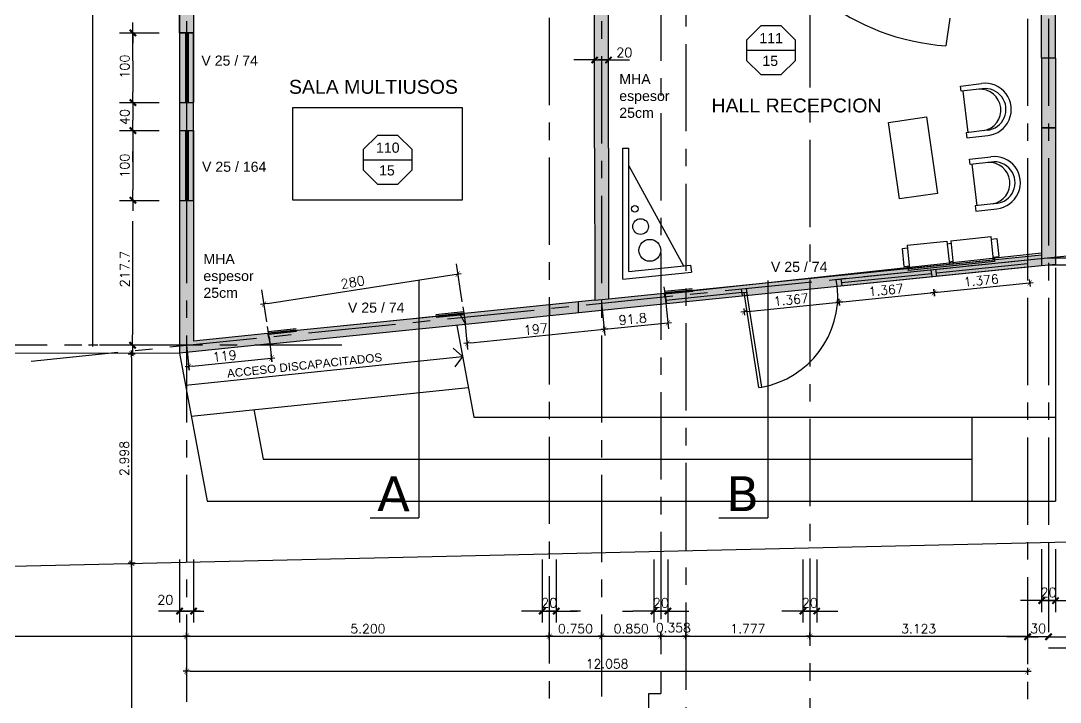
# Model space of a CAD drawing. Header units: millimetres. Extents: x -13 to 194, y -13 to 66.
# Drawn here: x 75.83 to 90.73, y 5.79 to 15.55 of the extents above; entities that cross this region are included whole.
import ezdxf

# ---------------------------------------------------------------- set-up
doc = ezdxf.new("R2010")
doc.units = ezdxf.units.MM
doc.linetypes.add('CENTER', pattern=[2, 1.25, -0.25, 0.25, -0.25])
for name, color, linetype in [('01', 1, 'Continuous'), ('02', 2, 'Continuous'), ('03', 3, 'Continuous'), ('04', 4, 'Continuous'), ('06', 6, 'Continuous'), ('Capa1', 80, 'Continuous'), ('COTAS', 1, 'Continuous'), ('COTAS1', 2, 'Continuous'), ('Cotas2', 1, 'Continuous'), ('EJES', 1, 'CENTER'), ('GRIS', 9, 'Continuous'), ('LOSAS', 7, 'Continuous'), ('Muebles', 2, 'Continuous'), ('MURO', 5, 'Continuous'), ('MUROS_EST', 5, 'Continuous'), ('Textos', 2, 'Continuous'), ('VIGAS', 3, 'Continuous'), ('VIGAS_1', 2, 'Continuous')]:
    doc.layers.add(name, color=color, linetype=linetype)
doc.styles.add('Arial', font='arial.ttf')
doc.styles.add('INTERARQ', font='ROMANS.SHX')
doc.styles.add('ROMANS', font='romans.shx', dxfattribs={"height": 16.875})
doc.styles.get("Standard").update_dxf_attribs({"font": 'arial.ttf'})
doc.dimstyles.new('ESCALA_1-50', dxfattribs={"dimtxt": 0.13, "dimasz": 0.05, "dimexe": 0.18, "dimexo": 0.0625, "dimgap": 0.04, "dimtad": 1, "dimdec": 3, "dimzin": 0, "dimdsep": 46, "dimtxsty": 'INTERARQ', "dimblk": 'DIMTICK', "dimcen": 0.09, "dimse1": 1, "dimse2": 1, "dimclrd": 1, "dimclre": 1, "dimclrt": 2, "dimadec": 0, "dimazin": 0, "dimtfac": 4.5, "dimtdec": 3, "dimtofl": 0, "dimtmove": 2, "dimatfit": 3, "dimldrblk": 'DIMTICK', "dimfxl": 1, "dimtolj": 1, "dimtzin": 0, "dimarcsym": 0})
pattern_1 = [(0, (0, 0), (0, 6.985), [5.08, -1.905]), (90, (0, 0), (-6.985, 4e-16), [5.08, -1.905])]

# ---------------------------------------------------------------- blocks, each defined once
blk = doc.blocks.new('TICK1')
at = {"color": 2}
for points in [[(0, 0), (-1, 0)], [(0, 0), (1, 0)]]:
    blk.add_lwpolyline(points, dxfattribs=at)
at = {"color": 2, "const_width": 0.2}
blk.add_lwpolyline([(-0.3, -0.3), (0.3, 0.3)], dxfattribs=at)
blk = doc.blocks.new('DIMTICK')
at = {"color": 1}
for p, q in [((-1, 0), (1, 0)), ((0, 1), (0, -1))]:
    blk.add_line(p, q, dxfattribs=at)
at = {"color": 3, "const_width": 0.141}
blk.add_lwpolyline([(0.71, 0.71), (-0.71, -0.71)], dxfattribs=at)
blk = doc.blocks.new('*D44')
at = {"layer": '02', "color": 1, "lineweight": -2, "transparency": 16777216}
blk.add_line((78.255, 6.231), (90.213, 6.231), dxfattribs=at)
at = {"layer": 'Defpoints', "color": 0, "transparency": 16777216}
for p in [(78.205, 6.231), (90.263, 6.231), (90.263, 6.231)]:
    blk.add_point(p, dxfattribs=at)
at = {"layer": '02', "color": 1, "lineweight": -2, "transparency": 16777216, "xscale": 0.05, "yscale": 0.05, "zscale": 0.05, "rotation": 180}
blk.add_blockref('DIMTICK', (78.205, 6.231), dxfattribs=at)
at = {"layer": '02', "color": 1, "lineweight": -2, "transparency": 16777216, "xscale": 0.05, "yscale": 0.05, "zscale": 0.05}
blk.add_blockref('DIMTICK', (90.263, 6.231), dxfattribs=at)
at = {"layer": '02', "color": 2, "transparency": 16777216, "insert": (84.234, 6.336), "char_height": 0.13, "attachment_point": 5, "style": 'INTERARQ'}
blk.add_mtext('\\A1;12.058', dxfattribs=at)
blk = doc.blocks.new('*D45')
at = {"layer": '02', "color": 1, "lineweight": -2, "transparency": 16777216}
blk.add_line((78.255, 6.734), (83.355, 6.734), dxfattribs=at)
at = {"layer": 'Defpoints', "color": 0, "transparency": 16777216}
for p in [(78.205, 6.734), (83.405, 6.734), (83.405, 6.734)]:
    blk.add_point(p, dxfattribs=at)
at = {"layer": '02', "color": 1, "lineweight": -2, "transparency": 16777216, "xscale": 0.05, "yscale": 0.05, "zscale": 0.05, "rotation": 180}
blk.add_blockref('DIMTICK', (78.205, 6.734), dxfattribs=at)
at = {"layer": '02', "color": 1, "lineweight": -2, "transparency": 16777216, "xscale": 0.05, "yscale": 0.05, "zscale": 0.05}
blk.add_blockref('DIMTICK', (83.405, 6.734), dxfattribs=at)
at = {"layer": '02', "color": 2, "transparency": 16777216, "insert": (80.805, 6.839), "char_height": 0.13, "attachment_point": 5, "style": 'INTERARQ'}
blk.add_mtext('\\A1;5.200', dxfattribs=at)
blk = doc.blocks.new('*D46')
at = {"layer": '02', "color": 1, "lineweight": -2, "transparency": 16777216}
blk.add_line((83.455, 6.734), (84.105, 6.734), dxfattribs=at)
at = {"layer": 'Defpoints', "color": 0, "transparency": 16777216}
for p in [(83.405, 6.734), (84.155, 6.734), (84.155, 6.734)]:
    blk.add_point(p, dxfattribs=at)
at = {"layer": '02', "color": 1, "lineweight": -2, "transparency": 16777216, "xscale": 0.05, "yscale": 0.05, "zscale": 0.05, "rotation": 180}
blk.add_blockref('DIMTICK', (83.405, 6.734), dxfattribs=at)
at = {"layer": '02', "color": 1, "lineweight": -2, "transparency": 16777216, "xscale": 0.05, "yscale": 0.05, "zscale": 0.05}
blk.add_blockref('DIMTICK', (84.155, 6.734), dxfattribs=at)
at = {"layer": '02', "color": 2, "transparency": 16777216, "insert": (83.78, 6.839), "char_height": 0.13, "attachment_point": 5, "style": 'INTERARQ'}
blk.add_mtext('\\A1;0.750', dxfattribs=at)
blk = doc.blocks.new('*D47')
at = {"layer": '02', "color": 1, "lineweight": -2, "transparency": 16777216}
blk.add_line((84.205, 6.734), (84.955, 6.734), dxfattribs=at)
at = {"layer": 'Defpoints', "color": 0, "transparency": 16777216}
for p in [(84.155, 6.734), (85.005, 6.734), (85.005, 6.734)]:
    blk.add_point(p, dxfattribs=at)
at = {"layer": '02', "color": 1, "lineweight": -2, "transparency": 16777216, "xscale": 0.05, "yscale": 0.05, "zscale": 0.05, "rotation": 180}
blk.add_blockref('DIMTICK', (84.155, 6.734), dxfattribs=at)
at = {"layer": '02', "color": 1, "lineweight": -2, "transparency": 16777216, "xscale": 0.05, "yscale": 0.05, "zscale": 0.05}
blk.add_blockref('DIMTICK', (85.005, 6.734), dxfattribs=at)
at = {"layer": '02', "color": 2, "transparency": 16777216, "insert": (84.58, 6.839), "char_height": 0.13, "attachment_point": 5, "style": 'INTERARQ'}
blk.add_mtext('\\A1;0.850', dxfattribs=at)
blk = doc.blocks.new('*D48')
at = {"layer": '02', "color": 1, "lineweight": -2, "transparency": 16777216}
blk.add_line((85.055, 6.734), (85.313, 6.734), dxfattribs=at)
at = {"layer": 'Defpoints', "color": 0, "transparency": 16777216}
for p in [(85.005, 6.734), (85.363, 6.734), (85.363, 6.734)]:
    blk.add_point(p, dxfattribs=at)
at = {"layer": '02', "color": 1, "lineweight": -2, "transparency": 16777216, "xscale": 0.05, "yscale": 0.05, "zscale": 0.05, "rotation": 180}
blk.add_blockref('DIMTICK', (85.005, 6.734), dxfattribs=at)
at = {"layer": '02', "color": 1, "lineweight": -2, "transparency": 16777216, "xscale": 0.05, "yscale": 0.05, "zscale": 0.05}
blk.add_blockref('DIMTICK', (85.363, 6.734), dxfattribs=at)
at = {"layer": '02', "color": 2, "transparency": 16777216, "insert": (85.184, 6.854), "char_height": 0.13, "attachment_point": 5, "style": 'INTERARQ'}
blk.add_mtext('\\A1;0.358', dxfattribs=at)
blk = doc.blocks.new('*D49')
at = {"layer": '02', "color": 1, "lineweight": -2, "transparency": 16777216}
blk.add_line((85.413, 6.734), (87.09, 6.734), dxfattribs=at)
at = {"layer": 'Defpoints', "color": 0, "transparency": 16777216}
for p in [(85.363, 6.734), (87.14, 6.734), (87.14, 6.734)]:
    blk.add_point(p, dxfattribs=at)
at = {"layer": '02', "color": 1, "lineweight": -2, "transparency": 16777216, "xscale": 0.05, "yscale": 0.05, "zscale": 0.05, "rotation": 180}
blk.add_blockref('DIMTICK', (85.363, 6.734), dxfattribs=at)
at = {"layer": '02', "color": 1, "lineweight": -2, "transparency": 16777216, "xscale": 0.05, "yscale": 0.05, "zscale": 0.05}
blk.add_blockref('DIMTICK', (87.14, 6.734), dxfattribs=at)
at = {"layer": '02', "color": 2, "transparency": 16777216, "insert": (86.251, 6.839), "char_height": 0.13, "attachment_point": 5, "style": 'INTERARQ'}
blk.add_mtext('\\A1;1.777', dxfattribs=at)
blk = doc.blocks.new('*D50')
at = {"layer": '02', "color": 1, "lineweight": -2, "transparency": 16777216}
blk.add_line((87.19, 6.734), (90.213, 6.734), dxfattribs=at)
at = {"layer": 'Defpoints', "color": 0, "transparency": 16777216}
for p in [(87.14, 6.734), (90.263, 6.734), (90.263, 6.734)]:
    blk.add_point(p, dxfattribs=at)
at = {"layer": '02', "color": 1, "lineweight": -2, "transparency": 16777216, "xscale": 0.05, "yscale": 0.05, "zscale": 0.05, "rotation": 180}
blk.add_blockref('DIMTICK', (87.14, 6.734), dxfattribs=at)
at = {"layer": '02', "color": 1, "lineweight": -2, "transparency": 16777216, "xscale": 0.05, "yscale": 0.05, "zscale": 0.05}
blk.add_blockref('DIMTICK', (90.263, 6.734), dxfattribs=at)
at = {"layer": '02', "color": 2, "transparency": 16777216, "insert": (88.701, 6.839), "char_height": 0.13, "attachment_point": 5, "style": 'INTERARQ'}
blk.add_mtext('\\A1;3.123', dxfattribs=at)
blk = doc.blocks.new('*D105')
at = {"layer": 'COTAS', "color": 1, "lineweight": -2, "transparency": 16777216}
blk.add_arc((84.155, 31.001), 1.002, 246.744, 267.1412, dxfattribs=at)
at = {"layer": 'Defpoints', "color": 0, "transparency": 16777216}
for p in [(84.155, 61.043), (84.345, 31.388), (83.855, 30.044), (83.583, 29.835), (84.155, 5.547)]:
    blk.add_point(p, dxfattribs=at)
at = {"layer": 'COTAS', "color": 1, "lineweight": -2, "transparency": 16777216, "xscale": 0.05, "yscale": 0.05, "zscale": 0.05}
for p, rotation in [((83.714, 30.101), 155.3146385307757), ((84.155, 29.998), 358.5705926049848)]:
    blk.add_blockref('DIMTICK', p, dxfattribs=dict(at, rotation=rotation))
at = {"layer": 'COTAS', "color": 2, "transparency": 16777216, "insert": (83.952, 30.127), "char_height": 0.13, "attachment_point": 5, "rotation": 346.9426, "style": 'INTERARQ'}
blk.add_mtext('\\A1;26°', dxfattribs=at)
blk = doc.blocks.new('*D38')
at = {"layer": 'Defpoints', "color": 0, "transparency": 16777216}
for p in [(87.533, 11.804), (86.174, 11.666), (87.562, 11.518)]:
    blk.add_point(p, dxfattribs=at)
at = {"layer": 'GRIS', "color": 1, "lineweight": -2, "transparency": 16777216}
blk.add_line((86.252, 11.385), (87.513, 11.513), dxfattribs=at)
at = {"layer": 'GRIS', "color": 1, "lineweight": -2, "transparency": 16777216, "xscale": 0.05, "yscale": 0.05, "zscale": 0.05}
for p, rotation in [((87.562, 11.518), 5.791781671786152), ((86.203, 11.38), 185.7917816717861)]:
    blk.add_blockref('DIMTICK', p, dxfattribs=dict(at, rotation=rotation))
at = {"layer": 'GRIS', "color": 2, "transparency": 16777216, "insert": (86.872, 11.553), "char_height": 0.13, "attachment_point": 5, "rotation": 5.7918, "style": 'INTERARQ'}
blk.add_mtext('\\A1;1.367', dxfattribs=at)
blk = doc.blocks.new('*D39')
at = {"layer": 'Defpoints', "color": 0, "transparency": 16777216}
for p in [(88.893, 11.942), (87.533, 11.804), (88.922, 11.656)]:
    blk.add_point(p, dxfattribs=at)
at = {"layer": 'GRIS', "color": 1, "lineweight": -2, "transparency": 16777216}
blk.add_line((87.612, 11.523), (88.873, 11.651), dxfattribs=at)
at = {"layer": 'GRIS', "color": 1, "lineweight": -2, "transparency": 16777216, "xscale": 0.05, "yscale": 0.05, "zscale": 0.05}
for p, rotation in [((88.922, 11.656), 5.791781671806215), ((87.562, 11.518), 185.7917816718062)]:
    blk.add_blockref('DIMTICK', p, dxfattribs=dict(at, rotation=rotation))
at = {"layer": 'GRIS', "color": 2, "transparency": 16777216, "insert": (88.232, 11.691), "char_height": 0.13, "attachment_point": 5, "rotation": 5.7918, "style": 'INTERARQ'}
blk.add_mtext('\\A1;1.367', dxfattribs=at)
blk = doc.blocks.new('*D40')
at = {"layer": 'Defpoints', "color": 0, "transparency": 16777216}
for p in [(90.263, 12.081), (88.893, 11.942), (90.292, 11.794)]:
    blk.add_point(p, dxfattribs=at)
at = {"layer": 'GRIS', "color": 1, "lineweight": -2, "transparency": 16777216}
blk.add_line((88.972, 11.661), (90.242, 11.789), dxfattribs=at)
at = {"layer": 'GRIS', "color": 1, "lineweight": -2, "transparency": 16777216, "xscale": 0.05, "yscale": 0.05, "zscale": 0.05}
for p, rotation in [((90.292, 11.794), 5.791781671806215), ((88.922, 11.656), 185.7917816718062)]:
    blk.add_blockref('DIMTICK', p, dxfattribs=dict(at, rotation=rotation))
at = {"layer": 'GRIS', "color": 2, "transparency": 16777216, "insert": (89.597, 11.829), "char_height": 0.13, "attachment_point": 5, "rotation": 5.7918, "style": 'INTERARQ'}
blk.add_mtext('\\A1;1.376', dxfattribs=at)
blk = doc.blocks.new('*D29')
at = {"layer": '02', "color": 1, "lineweight": -2, "transparency": 16777216}
blk.add_line((77.417, 10.727), (77.417, 7.829), dxfattribs=at)
at = {"layer": 'Defpoints', "color": 0, "transparency": 16777216}
for p in [(77.796, 10.777), (77.417, 7.779), (77.899, 7.779)]:
    blk.add_point(p, dxfattribs=at)
at = {"layer": '02', "color": 1, "lineweight": -2, "transparency": 16777216, "xscale": 0.05, "yscale": 0.05, "zscale": 0.05}
for p, rotation in [((77.417, 10.777), 90), ((77.417, 7.779), 270)]:
    blk.add_blockref('DIMTICK', p, dxfattribs=dict(at, rotation=rotation))
at = {"layer": '02', "color": 2, "transparency": 16777216, "insert": (77.312, 9.278), "char_height": 0.13, "attachment_point": 5, "rotation": 90, "style": 'INTERARQ'}
blk.add_mtext('\\A1;2.998', dxfattribs=at)
blk = doc.blocks.new('*D30')
at = {"layer": '02', "color": 1, "lineweight": -2, "transparency": 16777216}
blk.add_line((77.417, 7.723), (77.417, 1.822), dxfattribs=at)
at = {"layer": 'Defpoints', "color": 0, "transparency": 16777216}
for p in [(77.417, 7.773), (77.417, 1.772), (77.417, 1.772)]:
    blk.add_point(p, dxfattribs=at)
at = {"layer": '02', "color": 1, "lineweight": -2, "transparency": 16777216, "xscale": 0.05, "yscale": 0.05, "zscale": 0.05}
for p, rotation in [((77.417, 7.773), 90), ((77.417, 1.772), 270)]:
    blk.add_blockref('DIMTICK', p, dxfattribs=dict(at, rotation=rotation))
at = {"layer": '02', "color": 2, "transparency": 16777216, "insert": (77.312, 4.772), "char_height": 0.13, "attachment_point": 5, "rotation": 90, "style": 'INTERARQ'}
blk.add_mtext('\\A1;6.002', dxfattribs=at)
blk = doc.blocks.new('*D211')
at = {"layer": 'Defpoints', "color": 0, "transparency": 16777216}
for p in [(78.205, 6.735), (72.715, 6.431), (78.205, 6.431)]:
    blk.add_point(p, dxfattribs=at)
at = {"layer": 'Muebles', "color": 1, "lineweight": -2, "transparency": 16777216}
blk.add_line((72.765, 6.735), (78.155, 6.735), dxfattribs=at)
at = {"layer": 'Muebles', "color": 1, "lineweight": -2, "transparency": 16777216, "xscale": 0.05, "yscale": 0.05, "zscale": 0.05, "rotation": 180}
blk.add_blockref('DIMTICK', (72.715, 6.735), dxfattribs=at)
at = {"layer": 'Muebles', "color": 1, "lineweight": -2, "transparency": 16777216, "xscale": 0.05, "yscale": 0.05, "zscale": 0.05}
blk.add_blockref('DIMTICK', (78.205, 6.735), dxfattribs=at)
at = {"layer": 'Muebles', "color": 2, "transparency": 16777216, "insert": (75.46, 6.84), "char_height": 0.13, "attachment_point": 5, "style": 'INTERARQ'}
blk.add_mtext('\\A1;5.490', dxfattribs=at)

msp = doc.modelspace()

# ---------------------------------------------------------------- hatches: boundary and pattern name
at = {"layer": 'MUROS_EST', "transparency": 33554687}
h = msp.add_hatch(color=5, dxfattribs=at)
h.dxf.hatch_style = 1
h.paths.add_polyline_path([(83.5046, 19.7073), (83.3046, 19.7073), (83.3046, 18.2773), (78.1046, 18.2773), (78.1046, 18.0773), (78.4046, 18.0773), (83.3046, 18.0773), (83.3046, 17.5773), (83.5046, 17.5773)])
h.paths.add_polyline_path([(83.5046, 26.0973), (83.3046, 26.0973), (83.3046, 23.4773), (78.1046, 23.4773), (78.1046, 23.2773), (83.3046, 23.2773), (83.3046, 20.6573), (83.5046, 20.6573)])
h.paths.add_polyline_path([(78.3046, 18.0773), (78.1046, 18.0773), (78.1046, 15.3773), (78.3046, 15.3773)])
h.paths.add_polyline_path([(78.3046, 12.9773), (78.1046, 12.9773), (78.1055, 10.7898), (79.4043, 10.9215), (79.3659, 11.0689), (78.3046, 10.9613)])
h.paths.add_polyline_path([(90.6628, 14.0165), (90.4628, 14.0165), (90.4628, 12.1945), (90.4628, 12.0432), (90.6628, 12.0635)])
h.paths.add_polyline_path([(90.3628, 21.5273), (89.9443, 21.5273, -0.0710678), (89.8743, 21.5173), (89.8743, 21.4983), (90.1043, 21.4983), (90.1043, 21.4483), (89.6443, 21.4483), (89.6443, 21.4983), (89.8743, 21.4983), (89.8743, 21.5173, -0.0710678), (89.8043, 21.5273), (87.2396, 21.5273), (87.2396, 25.2273), (84.9046, 25.2273), (84.9046, 25.0273), (87.0396, 25.0273), (87.0396, 21.5273), (84.9046, 21.5273), (84.9046, 21.3273), (90.1628, 21.3273), (90.1628, 21.1419), (90.3628, 21.1419), (90.3628, 21.3273)])
h.paths.add_polyline_path([(90.0064, 21.4246), (90.0064, 21.3996), (89.7421, 21.3996), (89.7421, 21.4246)], flags=16)
h.paths.add_polyline_path([(83.5046, 29.4473), (83.3046, 29.4473), (83.3046, 28.7023), (78.1046, 28.7023), (78.1046, 28.4523), (83.3046, 28.4523), (83.3046, 27.205), (83.3156, 27.2023), (83.3046, 27.1996), (83.3046, 27.0473), (83.5046, 27.0473)])
h.paths.add_polyline_path([(90.7128, 37.6473), (90.4628, 37.6473), (90.4628, 34.4321), (85.4628, 34.4321), (85.4628, 34.1821), (90.4628, 34.1821), (90.4628, 32.7373), (90.7128, 32.7373)])
h = msp.add_hatch(color=5, dxfattribs=at)
h.dxf.hatch_style = 1
h.paths.add_polyline_path([(84.2547, 15.7529), (84.1547, 15.9649), (84.1547, 14.9889), (84.2547, 14.9889)])
h.paths.add_polyline_path([(84.2547, 15.9873), (84.2452, 16.0076), (84.1547, 15.9649), (84.2547, 15.7529)])
h.paths.add_polyline_path([(84.1547, 15.9649), (84.0442, 15.9649), (84.0547, 15.9425), (84.0547, 14.9889), (84.1547, 14.9889)])
h.paths.add_polyline_path([(78.3046, 36.5327), (78.3046, 36.7327), (78.2046, 36.7327), (78.2046, 35.6673), (78.3046, 35.6673), (78.3046, 36.1822)])
h.paths.add_polyline_path([(84.3372, 14.9939), (84.6233, 14.9939), (84.6233, 15.1964), (84.3372, 15.1964)], flags=9)
h = msp.add_hatch(color=5, dxfattribs=at)
h.dxf.hatch_style = 1
h.paths.add_polyline_path([(78.3046, 18.0773), (83.3046, 18.0773), (83.3046, 17.5773), (83.4046, 17.5773), (83.4046, 18.1773), (78.2046, 18.1773), (78.2046, 15.3773), (78.3046, 15.3773)])
h.paths.add_polyline_path([(83.5046, 18.1773), (83.4046, 18.1773), (83.4046, 17.5773), (83.5046, 17.5773)])
h.paths.add_polyline_path([(84.2547, 13.7227), (84.2547, 14.9889), (84.1547, 14.9889), (84.1547, 11.5547), (84.2547, 11.5648)])
h.paths.add_polyline_path([(84.1547, 14.9889), (84.0547, 14.9889), (84.0547, 13.7227), (84.0562, 11.5447), (84.1547, 11.5547)])
h = msp.add_hatch(dxfattribs=at)
h.set_pattern_fill('ANGLE', color=2)
h.set_pattern_definition(pattern_1)
h.paths.add_polyline_path([(90.6628, 15.9865), (90.6628, 17.3865), (90.4628, 17.3865), (90.4628, 15.9865), (90.4628, 15.0165), (90.4628, 14.0165), (90.6628, 14.0165), (90.6628, 15.0165)])
h = msp.add_hatch(color=5, dxfattribs=at)
h.dxf.hatch_style = 1
h.paths.add_polyline_path([(79.1956, 10.9004), (78.2046, 10.9004), (78.2147, 10.8009)])
h.paths.add_polyline_path([(79.3889, 11.0205), (78.2046, 10.9004), (79.1956, 10.9004), (79.399, 10.921)])
h.paths.add_polyline_path([(84.1547, 11.5039), (83.4046, 11.4278), (83.4046, 11.3273), (84.1547, 11.4034)])
h.paths.add_polyline_path([(84.1547, 11.5547), (84.0562, 11.5447), (83.4046, 11.4786), (83.4046, 11.4278), (84.1547, 11.5039)])
h.paths.add_polyline_path([(85.0046, 11.5901), (85.0046, 11.6409), (84.2547, 11.5648), (84.1547, 11.5547), (84.1547, 11.5039)])
h.paths.add_polyline_path([(85.0046, 11.4896), (85.0046, 11.5901), (84.1547, 11.5039), (84.1648, 11.4044)])
h.paths.add_polyline_path([(90.5628, 14.0165), (90.4628, 14.0165), (90.4628, 12.3237), (90.4628, 12.2945), (90.4628, 12.1437), (90.5628, 12.1539)])
h.paths.add_polyline_path([(72.9098, 7.6583), (74.4302, 7.7065), (74.4206, 8.0104), (72.9002, 7.9622)], flags=9)
h.paths.add_polyline_path([(80.8025, 8.2565), (81.5226, 8.2534), (81.5273, 9.3392), (80.8072, 9.3423)], flags=9)
h.paths.add_polyline_path([(78.764, 10.3986), (81.049, 10.6423), (81.0293, 10.8276), (78.7443, 10.5838)], flags=9)
h.paths.add_polyline_path([(72.9098, 10.3849), (75.2899, 10.4603), (75.2803, 10.7642), (72.9002, 10.6888)], flags=9)
h = msp.add_hatch(dxfattribs=at)
h.set_pattern_fill('ANGLE', color=5)
h.set_pattern_definition(pattern_1)
h.paths.add_polyline_path([(90.6628, 14.0165), (90.4628, 14.0165), (90.4628, 12.1945), (90.4628, 12.0432), (90.6628, 12.0635)])
h = msp.add_hatch(dxfattribs=at)
h.set_pattern_fill('ANGLE', color=256)
h.set_pattern_definition(pattern_1)
h.paths.add_polyline_path([(78.3046, 12.9773), (78.1046, 12.9773), (78.1055, 10.7898), (79.4043, 10.9215), (79.3659, 11.0689), (78.3046, 10.9613)])
h = msp.add_hatch(color=2, dxfattribs=at)
h.dxf.hatch_style = 1
h.paths.add_polyline_path([(90.4628, 12.0432), (90.4628, 12.1945), (86.5396, 11.7966), (86.5396, 11.6453)])
h.paths.add_polyline_path([(86.5396, 11.6453), (86.5396, 11.7966), (85.0452, 11.645), (85.0836, 11.4976)])
h = msp.add_hatch(color=2, dxfattribs=at)
h.dxf.hatch_style = 1
h.paths.add_polyline_path([(83.4071, 11.3276), (83.4071, 11.4788), (82.1237, 11.3487), (82.2028, 11.2054)])
at = {"layer": 'VIGAS_1', "transparency": 33554687}
h = msp.add_hatch(dxfattribs=at)
h.set_pattern_fill('ANGLE', color=5)
h.set_pattern_definition(pattern_1)
h.paths.add_polyline_path([(83.5046, 19.7073), (83.3046, 19.7073), (83.3046, 18.2773), (78.1046, 18.2773), (78.1046, 15.3773), (78.3046, 15.3773), (78.3046, 18.0773), (83.3046, 18.0773), (83.3046, 17.5773), (83.5046, 17.5773)])
h = msp.add_hatch(color=5, dxfattribs=at)
h.dxf.hatch_style = 1
h.paths.add_polyline_path([(78.3046, 14.3773), (78.2046, 14.3773), (78.2046, 13.9773), (78.3046, 13.9773)])
h.paths.add_polyline_path([(78.2046, 14.3773), (78.1046, 14.3773), (78.1046, 13.9773), (78.2046, 13.9773)])
h.paths.add_polyline_path([(90.6628, 15.9865), (90.5628, 15.9865), (90.5628, 15.0165), (90.6628, 15.0165)])
h.paths.add_polyline_path([(90.5628, 15.9865), (90.4628, 15.9865), (90.4628, 15.0165), (90.5628, 15.0165)])
h.paths.add_polyline_path([(130.256, 14.3773), (130.056, 14.3773), (130.056, 13.9773), (130.256, 13.9773)])
h.paths.add_polyline_path([(142.6142, 15.9865), (142.4142, 15.9865), (142.4142, 15.0165), (142.6142, 15.0165)])
h = msp.add_hatch(color=256, dxfattribs=at)
h.dxf.hatch_style = 1
h.paths.add_polyline_path([(78.3046, 15.3773), (78.1046, 15.3773), (78.1046, 14.3773), (78.3046, 14.3773)])
h = msp.add_hatch(color=256, dxfattribs=at)
h.dxf.hatch_style = 1
h.paths.add_polyline_path([(90.6628, 15.0165), (90.4628, 15.0165), (90.4628, 14.0165), (90.6628, 14.0165)])
h = msp.add_hatch(color=256, dxfattribs=at)
h.dxf.hatch_style = 1
h.paths.add_polyline_path([(78.3046, 13.9773), (78.1046, 13.9773), (78.1046, 12.9773), (78.3046, 12.9773)])
h = msp.add_hatch(dxfattribs=at)
h.set_pattern_fill('ANGLE', color=256)
h.set_pattern_definition(pattern_1)
h.paths.add_polyline_path([(90.4628, 12.0432), (90.4628, 12.1945), (86.5396, 11.7966), (86.5396, 11.6453)])
h.paths.add_polyline_path([(86.5396, 11.7966), (85.0452, 11.645), (85.0836, 11.4976), (86.5396, 11.6453)])
h = msp.add_hatch(dxfattribs=at)
h.set_pattern_fill('ANGLE', color=5)
h.set_pattern_definition(pattern_1)
h.paths.add_polyline_path([(85.0452, 11.645), (84.2547, 11.5648), (84.0562, 11.5447), (82.1237, 11.3487), (82.2028, 11.2054), (85.0836, 11.4976)])
h = msp.add_hatch(dxfattribs=at)
h.set_pattern_fill('ANGLE', color=5)
h.set_pattern_definition(pattern_1)
h.paths.add_polyline_path([(85.0836, 11.4976), (85.0452, 11.645), (84.2547, 11.5648), (84.0562, 11.5447), (82.1237, 11.3487), (82.2028, 11.2054)])
h = msp.add_hatch(dxfattribs=at)
h.set_pattern_fill('ANGLE', color=5)
h.set_pattern_definition(pattern_1)
h.paths.add_polyline_path([(85.0836, 11.4976), (85.0452, 11.645), (84.2547, 11.5648), (84.0562, 11.5447), (82.1237, 11.3487), (82.2028, 11.2054)])
h = msp.add_hatch(color=5, dxfattribs=at)
h.dxf.hatch_style = 1
h.paths.add_polyline_path([(85.0836, 11.4976), (85.0452, 11.645), (84.2547, 11.5648), (84.0562, 11.5447), (83.4071, 11.4788), (83.4071, 11.3276)])
h = msp.add_hatch(dxfattribs=at)
h.set_pattern_fill('ANGLE', color=256)
h.set_pattern_definition(pattern_1)
h.paths.add_polyline_path([(81.5372, 11.1379), (81.5372, 11.2892), (79.3659, 11.0689), (79.4043, 10.9215)])
h.paths.add_polyline_path([(82.1237, 11.3487), (81.5372, 11.2892), (81.5372, 11.1379), (82.2028, 11.2054)])
h = msp.add_hatch(color=256, dxfattribs=at)
h.dxf.hatch_style = 1
h.paths.add_polyline_path([(82.1237, 11.3487), (81.5372, 11.2892), (81.5372, 11.1379), (82.2028, 11.2054)])
h = msp.add_hatch(color=256, dxfattribs=at)
h.dxf.hatch_style = 1
h.paths.add_polyline_path([(81.5372, 11.1379), (81.5372, 11.2892), (79.3659, 11.0689), (79.4043, 10.9215)])

# ---------------------------------------------------------------- linework, layer by layer
at = {"color": 2}
for p, q in [((89.3007, 14.6154), (89.6034, 14.6513)), ((89.3097, 14.5397), (89.3007, 14.6154)), ((89.6123, 14.5756), (89.3097, 14.5397)), ((89.3349, 14.5427), (89.4053, 13.9493)), ((89.6828, 13.9822), (89.3801, 13.9463)), ((89.3801, 13.9463), (89.3891, 13.8706)), ((89.3891, 13.8706), (89.6918, 13.9065)), ((89.4308, 13.5662), (89.7335, 13.6021)), ((89.4398, 13.4905), (89.4308, 13.5662)), ((89.7425, 13.5264), (89.4398, 13.4905)), ((89.465, 13.4935), (89.5354, 12.9001)), ((89.8129, 12.933), (89.5102, 12.8971)), ((89.5102, 12.8971), (89.5192, 12.8214)), ((89.5192, 12.8214), (89.8219, 12.8573))]:
    msp.add_line(p, q, dxfattribs=at)
for centre, radius, start, end in [((89.6535, 14.2796), 0.375, 275.85885, 97.67772), ((89.5795, 14.2708), 0.2993, 280.1734, 93.36317), ((89.6535, 14.2796), 0.2989, 275.62924, 97.90733), ((89.7836, 13.2304), 0.375, 275.85885, 97.67772), ((89.7096, 13.2216), 0.2993, 280.1734, 93.36317), ((89.7836, 13.2304), 0.2989, 275.62924, 97.90733)]:
    msp.add_arc(centre, radius, start, end, dxfattribs=at)
at = {"layer": '01', "ltscale": 0.25}
for p, q in [((76.8602, 10.8836), (76.8602, 18.1773)), ((78.1883, 15.3773), (78.1883, 14.9773)), ((78.2083, 15.3773), (78.2083, 14.9773)), ((78.2283, 15.3773), (78.2283, 14.9773)), ((78.1883, 14.9773), (78.1883, 14.5773)), ((78.2083, 14.9773), (78.2083, 14.5773)), ((78.2283, 14.9773), (78.2283, 14.5773)), ((78.1883, 14.5773), (78.1883, 14.3773)), ((78.2083, 14.5773), (78.2083, 14.3773)), ((78.2283, 14.5773), (78.2283, 14.3773)), ((78.1883, 13.9773), (78.1883, 13.5773)), ((78.2083, 13.9773), (78.2083, 13.5773)), ((78.2283, 13.9773), (78.2283, 13.5773)), ((78.1883, 13.5773), (78.1883, 13.1773)), ((78.2083, 13.5773), (78.2083, 13.1773)), ((78.2283, 13.5773), (78.2283, 13.1773)), ((78.1883, 13.1773), (78.1883, 12.9773)), ((78.2083, 13.1773), (78.2083, 12.9773)), ((78.2283, 13.1773), (78.2283, 12.9773))]:
    msp.add_line(p, q, dxfattribs=at)
at = {"layer": '01'}
for p, q in [((84.4582, 11.849), (84.4582, 13.7227)), ((84.4582, 13.7227), (84.5434, 13.7227)), ((84.5434, 11.9599), (84.5434, 13.7227)), ((84.5434, 13.4735), (85.3286, 12.0395)), ((87.5196, 11.8452), (90.2628, 12.1234)), ((90.5478, 12.1524), (100.9871, 12.1524)), ((84.4582, 11.849), (85.4436, 11.949)), ((84.5434, 11.9599), (85.4301, 12.0498)), ((85.4301, 12.0498), (85.4436, 11.949)), ((87.5334, 11.7461), (90.2628, 12.0229)), ((87.596, 11.7995), (88.8862, 11.9304)), ((88.8934, 11.884), (88.878, 11.983)), ((88.9631, 11.8911), (88.9478, 11.9897)), ((88.9631, 11.8911), (88.9478, 11.9897)), ((88.9559, 11.9375), (90.2628, 12.07)), ((87.5334, 11.7461), (87.5181, 11.845)), ((87.6032, 11.7532), (87.5879, 11.8517)), ((87.6032, 11.7532), (87.5879, 11.8517)), ((85.056, 11.6757), (85.4545, 11.7161)), ((85.059, 11.6559), (85.4575, 11.6964)), ((85.0621, 11.6361), (85.4606, 11.6766)), ((86.1707, 11.655), (85.0736, 11.5437)), ((86.1762, 11.6085), (86.1609, 11.7074)), ((86.1663, 11.6545), (86.2394, 11.6619)), ((86.1707, 11.655), (86.2394, 11.6619)), ((86.1707, 11.655), (86.2394, 11.6619)), ((86.4111, 10.2938), (86.1995, 11.6579)), ((86.2459, 11.6155), (86.2307, 11.7141)), ((86.4506, 10.3005), (86.2394, 11.6619)), ((81.7766, 11.3431), (82.1751, 11.3835)), ((81.7797, 11.3233), (82.1782, 11.3637)), ((81.7828, 11.3035), (82.1813, 11.3439)), ((79.3782, 11.0998), (79.7751, 11.1401)), ((79.3802, 11.0799), (79.7782, 11.1203)), ((79.3822, 11.06), (79.7813, 11.1005)), ((86.4111, 10.2938), (86.4506, 10.3005))]:
    msp.add_line(p, q, dxfattribs=at)
at = {"layer": '01', "color": 49}
for p, q in [((90.6628, 12.0122), (90.6628, 8.6691)), ((82.0774, 11.1818), (82.3213, 9.8691)), ((78.1046, 10.7897), (72.8346, 10.7765)), ((78.1046, 10.7898), (78.4995, 8.6691)), ((78.1909, 10.3303), (82.1599, 10.7379)), ((82.1599, 10.7379), (82.0251, 10.8605)), ((82.1599, 10.7379), (82.0528, 10.5905)), ((78.2733, 9.8864), (82.2424, 10.294)), ((79.1716, 9.9787), (79.3034, 9.2691)), ((82.3213, 9.8691), (90.6628, 9.8691)), ((89.4628, 9.8691), (89.4628, 8.6691)), ((79.3034, 9.2691), (89.4628, 9.2691)), ((78.4995, 8.6691), (90.6628, 8.6691))]:
    msp.add_line(p, q, dxfattribs=at)
at = {"layer": '01'}
for centre, radius in [((84.6314, 12.8552), 0.0482), ((84.7138, 12.6021), 0.1121), ((84.8468, 12.2604), 0.1568)]:
    msp.add_circle(centre, radius, dxfattribs=at)
msp.add_arc((86.2067, 11.6115), 1.3335, 280.53634, 5.79173, dxfattribs=at)
at = {"layer": '03'}
for p, q in [((78.1046, 15.3773), (78.1046, 14.9773)), ((78.1046, 15.3773), (78.1046, 14.3773)), ((78.3046, 15.3773), (78.3046, 14.3773)), ((90.4628, 15.0165), (90.4628, 14.0165)), ((90.6628, 15.0165), (90.6628, 14.0165)), ((78.1046, 14.5773), (78.1046, 14.1773)), ((78.1046, 13.9773), (78.1046, 12.9773)), ((78.3046, 13.9773), (78.3046, 12.9773)), ((78.1046, 13.7773), (78.1046, 13.3773)), ((78.1046, 12.9773), (78.1046, 12.5773)), ((85.0463, 11.6378), (90.4628, 12.2237)), ((85.0836, 11.4976), (90.4628, 12.0432)), ((82.1644, 11.3528), (79.3659, 11.0689)), ((79.4043, 10.9215), (82.2028, 11.2054))]:
    msp.add_line(p, q, dxfattribs=at)
at = {"layer": '06'}
for p, q in [((78.1046, 15.3773), (78.3046, 15.3773)), ((78.1046, 14.9773), (78.1046, 14.5773)), ((90.6628, 15.0165), (90.4628, 15.0165)), ((78.1046, 14.3773), (78.3046, 14.3773)), ((78.1046, 14.1773), (78.1046, 13.7773)), ((90.6628, 14.0165), (90.4628, 14.0165)), ((78.1046, 13.9773), (78.3046, 13.9773)), ((78.1046, 13.3773), (78.1046, 12.9773)), ((78.1046, 12.9773), (78.3046, 12.9773)), ((90.2628, 13.0635), (90.2628, 12.0229)), ((90.6628, 13.0635), (90.6628, 12.0635)), ((78.1046, 12.5773), (78.1046, 10.7898)), ((85.0463, 11.7378), (85.0836, 11.4976)), ((82.1644, 11.4528), (82.2028, 11.2054)), ((79.4043, 10.9215), (79.3659, 11.1689))]:
    msp.add_line(p, q, dxfattribs=at)
at = {"layer": 'Capa1'}
for p, q in [((70.418, 7.6123), (100.7382, 8.3094)), ((72.6146, 7.6628), (95.6646, 8.1928))]:
    msp.add_line(p, q, dxfattribs=at)
at = {"layer": 'Capa1', "color": 3}
msp.add_lwpolyline([(79.7277, 14.3059), (82.1575, 14.3059), (82.1575, 12.9785), (79.7277, 12.9785)], close=True, dxfattribs=at)
at = {"layer": 'COTAS', "color": 2}
for p, q in [((83.9047, 14.9889), (83.7547, 14.9889)), ((84.0547, 14.9889), (84.2547, 14.9889)), ((84.4047, 14.9889), (84.5547, 14.9889)), ((90.3128, 7.2419), (90.1628, 7.2419)), ((90.4628, 7.2419), (90.6628, 7.2419)), ((77.9546, 7.0923), (77.8046, 7.0923)), ((78.4046, 7.0923), (78.1046, 7.0923)), ((83.1546, 7.0923), (83.0046, 7.0923)), ((83.3046, 7.0923), (83.5046, 7.0923)), ((83.6546, 7.0923), (83.8046, 7.0923)), ((83.8547, 7.0923), (83.7047, 7.0923)), ((84.4547, 7.0923), (84.6047, 7.0923)), ((84.7546, 7.0923), (84.6046, 7.0923)), ((84.9046, 7.0923), (85.1046, 7.0923)), ((85.2546, 7.0923), (85.4046, 7.0923)), ((86.8896, 7.0923), (86.7396, 7.0923)), ((87.0396, 7.0923), (87.2396, 7.0923)), ((87.3896, 7.0923), (87.5396, 7.0923)), ((90.1128, 6.7251), (89.9628, 6.7251)), ((90.5628, 6.7251), (90.2628, 6.7251)), ((90.7128, 6.7251), (90.8628, 6.7251))]:
    msp.add_line(p, q, dxfattribs=at)
at = {"layer": 'COTAS1', "color": 2}
for p, q in [((77.4358, 14.9773), (77.4358, 15.3773)), ((77.4358, 14.9773), (77.4358, 14.5273)), ((77.4358, 14.2273), (77.4358, 14.1273)), ((77.4358, 13.8273), (77.4358, 13.1273)), ((77.4358, 13.5273), (77.4358, 13.6773)), ((77.4358, 12.4273), (77.4358, 12.6773)), ((77.4358, 11.0504), (77.4358, 12.4273))]:
    msp.add_line(p, q, dxfattribs=at)
at = {"layer": 'COTAS1', "color": 1}
msp.add_line((79.3653, 11.4987), (82.0423, 11.9139), dxfattribs=at)
at = {"layer": 'Cotas2'}
for p, q in [((77.2445, 15.3773), (77.8125, 15.3773)), ((77.2445, 14.3773), (77.8125, 14.3773)), ((77.2445, 13.9773), (77.8125, 13.9773)), ((77.2445, 12.9773), (77.8125, 12.9773)), ((82.069, 12.0681), (82.1536, 11.5221)), ((90.5628, 12.0539), (91.7601, 12.0539)), ((79.3551, 11.2383), (79.2846, 11.6929)), ((84.1547, 11.5039), (84.2017, 11.0412)), ((85.0682, 11.5966), (85.115, 11.135)), ((82.1874, 11.3044), (82.2346, 10.8392)), ((78.2046, 10.9004), (78.2407, 10.5448)), ((79.3889, 11.0205), (79.4252, 10.6627)), ((90.4628, 7.98), (90.4628, 7.0784)), ((90.6628, 7.98), (90.6628, 7.0784)), ((78.1046, 7.8305), (78.1046, 6.9289)), ((78.3046, 7.8305), (78.3046, 6.9289)), ((83.3046, 7.8305), (83.3046, 6.9289)), ((83.5046, 7.8305), (83.5046, 6.9289)), ((84.9046, 7.8305), (84.9046, 6.9289)), ((85.1046, 7.8305), (85.1046, 6.9289)), ((87.0396, 7.8305), (87.0396, 6.9289)), ((87.2396, 7.8305), (87.2396, 6.9289))]:
    msp.add_line(p, q, dxfattribs=at)
at = {"layer": 'EJES'}
for p, q in [((78.2046, 61.0427), (78.2046, 5.547)), ((84.1547, 61.0427), (84.1547, 5.8668)), ((85.0046, 30.2268), (85.0046, 5.9093)), ((83.4046, 29.5903), (83.4046, 5.547)), ((85.3628, 29.216), (85.3628, 5.547)), ((87.1396, 25.8446), (87.1396, 5.547)), ((90.2628, 25.5802), (90.2628, 5.547)), ((90.2628, 25.5802), (90.2628, 8.0398)), ((90.2628, 25.5802), (90.2628, 8.0398)), ((90.5628, 25.5802), (90.5628, 8.0398)), ((90.2628, 12.1234), (100.9871, 13.2112)), ((70.006, 10.0688), (90.2628, 12.1234)), ((78.2046, 10.9004), (70.006, 10.9004)), ((80.4319, 10.9004), (76.7988, 10.9004)), ((90.5628, 8.0398), (90.5628, 6.5645)), ((90.5628, 6.5645), (92.1931, 6.5645)), ((84.8337, 5.547), (84.8337, 5.9093)), ((84.8337, 5.9093), (85.0046, 5.9093))]:
    msp.add_line(p, q, dxfattribs=at)
at = {"layer": 'GRIS'}
for p, q in [((89.1471, 15.5886), (89.0879, 15.1916)), ((89.1617, 12.398), (89.1966, 12.0626)), ((89.7381, 12.421), (89.8212, 12.4297)), ((89.8212, 12.4297), (89.848, 12.1724)), ((88.468, 12.2889), (88.5375, 12.2962)), ((88.4948, 12.0316), (88.468, 12.2889)), ((88.5337, 12.3326), (88.5686, 11.9973)), ((89.1101, 12.3557), (89.1655, 12.3615)), ((89.7901, 12.1006), (88.5493, 11.9715)), ((89.1369, 12.0984), (89.1923, 12.1042)), ((89.7649, 12.1637), (89.848, 12.1724)), ((89.7833, 12.1656), (89.7901, 12.1006)), ((88.4948, 12.0316), (88.5643, 12.0388)), ((88.5425, 12.0366), (88.5493, 11.9715))]:
    msp.add_line(p, q, dxfattribs=at)
at = {"layer": 'GRIS', "color": 1}
for p, q in [((84.2425, 11.1346), (85.0565, 11.2171)), ((82.2804, 10.9355), (84.143, 11.1245)), ((78.2853, 10.6011), (79.37, 10.7112))]:
    msp.add_line(p, q, dxfattribs=at)
at = {"layer": 'GRIS'}
msp.add_lwpolyline([(88.2686, 14.0937), (88.8118, 14.1718), (88.9695, 13.0754), (88.4263, 12.9973)], close=True, dxfattribs=at)
for points in [[(88.5337, 12.3326), (89.1063, 12.3922)], [(89.1063, 12.3922), (89.1412, 12.0568), (88.5686, 11.9973)], [(89.1617, 12.398), (89.7343, 12.4575)], [(89.7343, 12.4575), (89.7692, 12.1221), (89.1966, 12.0626)]]:
    msp.add_lwpolyline(points, dxfattribs=at)
msp.add_arc((89.3145, 18.4596), 3.2759, 199.17133, 266.03422, dxfattribs=at)
at = {"layer": 'LOSAS'}
for p, q in [((86.2336, 15.1281), (86.9336, 15.1281)), ((80.7379, 13.5585), (81.4379, 13.5585))]:
    msp.add_line(p, q, dxfattribs=at)
for points in [[(86.2336, 14.9832), (86.4386, 14.7781), (86.7285, 14.7781), (86.9336, 14.9832), (86.9336, 15.2731), (86.7285, 15.4781), (86.4386, 15.4781), (86.2336, 15.2731)], [(80.7379, 13.4135), (80.9429, 13.2085), (81.2328, 13.2085), (81.4379, 13.4135), (81.4379, 13.7034), (81.2328, 13.9085), (80.9429, 13.9085), (80.7379, 13.7034)]]:
    msp.add_lwpolyline(points, close=True, dxfattribs=at)
at = {"layer": 'MURO'}
for p, q in [((81.5372, 11.8311), (81.5372, 8.4305)), ((86.5396, 11.8311), (86.5396, 8.4305)), ((80.835, 8.4305), (81.5372, 8.4305)), ((85.8374, 8.4305), (86.5396, 8.4305))]:
    msp.add_line(p, q, dxfattribs=at)
at = {"layer": 'MUROS_EST'}
for p, q in [((78.1046, 18.2773), (78.1046, 15.3773)), ((78.1046, 18.0773), (78.1046, 15.3773)), ((78.3046, 18.0773), (78.3046, 15.3773)), ((84.2547, 13.7227), (84.2547, 15.9873)), ((84.0547, 13.7227), (84.0547, 15.9425)), ((78.1046, 15.3773), (78.3046, 15.3773)), ((84.0547, 13.7227), (84.0562, 11.5447)), ((84.2547, 13.7227), (84.2547, 11.5648)), ((84.2547, 11.5648), (85.0452, 11.645)), ((82.2028, 11.2054), (85.0836, 11.4976)), ((84.0562, 11.5447), (83.4071, 11.4788)), ((83.4071, 11.4788), (83.4071, 11.3276)), ((84.0562, 11.5447), (84.2547, 11.5648))]:
    msp.add_line(p, q, dxfattribs=at)
for points in [[(83.3046, 19.7073), (83.5046, 19.7073), (83.5046, 17.5773), (83.3046, 17.5773), (83.3046, 18.0773), (78.3046, 18.0773), (78.3046, 15.3773), (78.1046, 15.3773), (78.1046, 18.2773), (83.3046, 18.2773), (83.3046, 19.7073)], [(90.4628, 14.0165), (90.4628, 12.1945)], [(90.4628, 14.0165), (90.6628, 14.0165)], [(90.6628, 14.0165), (90.6628, 12.0635)], [(78.1046, 12.9773), (78.1055, 10.7898)], [(78.3046, 12.9773), (78.3046, 10.9613)], [(90.4628, 12.1945), (90.4628, 12.0432), (90.6628, 12.0635)], [(84.0562, 11.5447), (83.4071, 11.4788), (83.4071, 11.3276)], [(79.3659, 11.0689), (78.3046, 10.9613)], [(79.3659, 11.0689), (79.4043, 10.9215)], [(79.4043, 10.9215), (78.1055, 10.7898)]]:
    msp.add_lwpolyline(points, dxfattribs=at)
at = {"layer": 'VIGAS'}
for p, q in [((90.4628, 15.0165), (90.4628, 14.0165)), ((90.6628, 15.0165), (90.6628, 14.0165))]:
    msp.add_line(p, q, dxfattribs=at)
at = {"layer": 'VIGAS_1'}
for p, q in [((90.4628, 15.0165), (90.4628, 15.9865)), ((90.6628, 15.0165), (90.6628, 15.9865)), ((90.4628, 12.0432), (90.6628, 12.0635)), ((85.0452, 11.645), (85.0836, 11.4976)), ((83.4071, 11.4788), (81.5372, 11.2892)), ((82.1237, 11.3487), (82.2028, 11.2054))]:
    msp.add_line(p, q, dxfattribs=at)
at = {"layer": 'VIGAS_1', "color": 2}
for p, q in [((90.4628, 15.0165), (90.4628, 14.0165)), ((90.6628, 15.0165), (90.4628, 15.0165)), ((90.6628, 15.0165), (90.6628, 14.0165)), ((78.1046, 14.3773), (78.3046, 14.3773)), ((78.1046, 13.9773), (78.3046, 13.9773))]:
    msp.add_line(p, q, dxfattribs=at)
at = {"layer": 'VIGAS_1'}
for points in [[(78.3046, 15.3773), (78.1046, 15.3773), (78.1046, 12.9773), (78.3046, 12.9773), (78.3046, 15.3773)], [(85.0452, 11.645), (90.4628, 12.1945)], [(85.0836, 11.4976), (90.4628, 12.0432)], [(82.1237, 11.3487), (79.3659, 11.0689)], [(79.4043, 10.9215), (82.2028, 11.2054)]]:
    msp.add_lwpolyline(points, dxfattribs=at)

# ---------------------------------------------------------------- block references
at = {"layer": 'COTAS', "color": 2, "xscale": 0.1500000000000909, "yscale": 0.1500000000000909, "zscale": 0.1500000000000909}
for p in [(84.0547, 14.9889), (90.4628, 7.2419), (78.1046, 7.0923), (83.3046, 7.0923), (84.9046, 7.0923), (87.0396, 7.0923), (90.2628, 6.7251), (90.2628, 6.7251)]:
    msp.add_blockref('TICK1', p, dxfattribs=at)
at = {"layer": 'COTAS', "color": 2, "xscale": 0.1500000000000909, "yscale": 0.1500000000000909, "zscale": 0.1500000000000909, "rotation": 180}
for p in [(84.2547, 14.9889), (90.6628, 7.2419), (78.3046, 7.0923), (83.5046, 7.0923), (85.1046, 7.0923), (87.2396, 7.0923), (90.5628, 6.7251)]:
    msp.add_blockref('TICK1', p, dxfattribs=at)
at = {"layer": 'COTAS1', "color": 2, "xscale": 0.1500000000000909, "yscale": 0.1500000000000909, "zscale": 0.1500000000000909}
for p, rotation in [((77.4358, 15.3773), 270), ((77.4358, 14.3773), 90), ((77.4358, 13.9773), 90), ((77.4358, 12.9773), 90), ((77.4319, 10.9004), 270)]:
    msp.add_blockref('TICK1', p, dxfattribs=dict(at, rotation=rotation))
at = {"layer": 'COTAS1', "color": 1, "xscale": 0.05, "yscale": 0.05, "zscale": 0.05}
for p, rotation in [((82.0917, 11.9216), 8.81746381980842), ((79.3159, 11.491), 188.8174638198084)]:
    msp.add_blockref('DIMTICK', p, dxfattribs=dict(at, rotation=rotation))
at = {"layer": 'GRIS', "color": 1}
for p, xscale, yscale, zscale, rotation in [((84.1927, 11.1295), 0.05, 0.05, 0.05, 5.791747189695707), ((84.1927, 11.1295), 0.05000000000000001, 0.05000000000000001, 0.05000000000000001, 185.7917473393154), ((85.1062, 11.2222), 0.05000000000000002, 0.05000000000000002, 0.05000000000000002, 5.791747339315371), ((82.2307, 10.9305), 0.05000000000000001, 0.05000000000000001, 0.05000000000000001, 185.7917471896957), ((79.4198, 10.7162), 0.05, 0.05, 0.05, 5.791747189698324), ((78.2355, 10.5961), 0.05, 0.05, 0.05, 185.7917471896983)]:
    msp.add_blockref('DIMTICK', p, dxfattribs=dict(at, xscale=xscale, yscale=yscale, zscale=zscale, rotation=rotation))

# ---------------------------------------------------------------- texts
at = {"layer": '04', "style": 'Arial'}
for s, p in [('SALA MULTIUSOS', (79.6728, 14.5038)), ('HALL RECEPCION', (85.7303, 14.2362))]:
    msp.add_text(s, height=0.2, dxfattribs=at).set_placement(p)
msp.add_text('ACCESO DISCAPACITADOS', height=0.12, rotation=6.08925, dxfattribs=at).set_placement((78.7916, 10.4348))
at = {"layer": 'Capa1', "attachment_point": 1}
for s, width, heights, insert, char_height in [('V 25 / 74', 2.767896, [0.2432], (78.4173, 15.0521), 0.14497), ('MHA espesor 25cm', 1.208581, [0], (84.4084, 14.7871), 0.144975), ('V 25 / 164', 2.767896, [0.2432], (78.4263, 13.531), 0.14497), ('MHA espesor 25cm', 1.208581, [0], (78.4465, 12.2084), 0.144975), ('V 25 / 74', 2.767896, [0.2432], (86.5827, 12.0971), 0.14497), ('V 25 / 74', 2.767896, [0.2432], (80.5186, 11.5128), 0.14497)]:
    msp.add_mtext_dynamic_manual_height_columns(s, width=width, gutter_width=0.7249, heights=heights, dxfattribs=dict(at, insert=insert, char_height=char_height))
at = {"layer": 'COTAS', "color": 3, "char_height": 0.135, "attachment_point": 5, "style": 'ROMANS'}
for s, insert in [('\\A1;20', (84.4803, 15.0952)), ('\\A1;20', (77.9001, 7.2536)), ('\\A1;20', (90.5628, 7.3594)), ('\\A1;20', (83.4046, 7.2098)), ('\\A1;20', (85.0046, 7.2098)), ('\\A1;20', (87.1396, 7.2098)), ('\\A1;30', (90.4128, 6.8426))]:
    msp.add_mtext(s, dxfattribs=dict(at, insert=insert))
at = {"layer": 'COTAS1', "color": 3, "char_height": 0.135, "attachment_point": 5, "style": 'ROMANS'}
for s, insert, rotation in [('\\A1;100', (77.3183, 14.8931), 90), ('\\A1;40', (77.3183, 14.1707), 90), ('\\A1;100', (77.3183, 13.4741), 90), ('\\A1;217.7', (77.3183, 11.9915), 90), ('\\A1;280', (80.586, 11.8039), 9.46747), ('\\A1;197', (83.2119, 11.1308), 5.79175), ('\\A1;119', (78.7505, 10.748), 5.79175)]:
    msp.add_mtext(s, dxfattribs=dict(at, insert=insert, rotation=rotation))
at = {"layer": 'LOSAS'}
for s, p in [('111', (86.4166, 15.2292)), ('15', (86.4602, 14.9031)), ('110', (80.9209, 13.6596)), ('15', (80.9646, 13.3335))]:
    msp.add_text(s, height=0.14497, dxfattribs=at).set_placement(p)
at = {"layer": 'MURO', "color": 3, "insert": (84.6018, 11.2777), "char_height": 0.135, "attachment_point": 5, "rotation": 5.79175, "style": 'ROMANS'}
msp.add_mtext('\\A1;91.8', dxfattribs=at)
at = {"layer": 'Textos', "char_height": 0.5, "width": 1.354898, "attachment_point": 1, "rotation": 359.74864}
for s, insert in [('{\\fVerdana|b0|i0|c0|p34;A}', (80.9396, 9.0253)), ('{\\fVerdana|b0|i0|c0|p34;B}', (85.942, 9.0253))]:
    msp.add_mtext(s, dxfattribs=dict(at, insert=insert))

# ---------------------------------------------------------------- dimensions: what is measured, and where the dimension line sits
at = {"layer": '02'}
for base, p1, p2, picture, middle in [((77.4172, 7.7791), (77.7956, 10.7775), (77.8988, 7.7791), '*D29', (77.3122, 9.2783)), ((77.4172, 1.7716), (77.4172, 7.7732), (77.4172, 1.7716), '*D30', (77.3122, 4.7724))]:
    dim = msp.add_linear_dim(base=base, p1=p1, p2=p2, angle=90, dimstyle='ESCALA_1-50', override={"dimtxt": 0.13}, dxfattribs=at)
    dim.commit()
    dim.dimension.update_dxf_attribs({"geometry": picture, "text_midpoint": middle})
for base, p1, p2, override, picture, middle in [((83.4046, 6.7336), (78.2046, 6.7336), (83.4046, 6.7336), {"dimtxt": 0.13}, '*D45', (80.8046, 6.8386)), ((84.1547, 6.7336), (83.4046, 6.7336), (84.1547, 6.7336), {"dimtxt": 0.13}, '*D46', (83.7797, 6.8386)), ((85.0046, 6.7336), (84.1547, 6.7336), (85.0046, 6.7336), {"dimtxt": 0.13}, '*D47', (84.5797, 6.8386)), ((87.1396, 6.7336), (85.3628, 6.7336), (87.1396, 6.7336), {"dimtxt": 0.13, "dimdec": 3}, '*D49', (86.2512, 6.8386)), ((90.2628, 6.7336), (87.1396, 6.7336), (90.2628, 6.7336), {"dimtxt": 0.13, "dimdec": 3}, '*D50', (88.7012, 6.8386)), ((90.2628, 6.2312), (78.2046, 6.2312), (90.2628, 6.2312), {"dimtxt": 0.13, "dimdec": 3}, '*D44', (84.2337, 6.3362))]:
    dim = msp.add_linear_dim(base=base, p1=p1, p2=p2, dimstyle='ESCALA_1-50', override=override, dxfattribs=at)
    dim.commit()
    dim.dimension.update_dxf_attribs({"geometry": picture, "text_midpoint": middle})
dim = msp.add_linear_dim(base=(85.3628, 6.7336), p1=(85.0046, 6.7336), p2=(85.3628, 6.7336), dimstyle='ESCALA_1-50', override={"dimtxt": 0.13, "dimdec": 3}, dxfattribs=at)
dim.commit()
dim.dimension.update_dxf_attribs({"geometry": '*D48', "text_midpoint": (85.1837, 6.8537), "dimtype": 160})
at = {"layer": 'COTAS'}
dim = msp.add_angular_dim_2l(base=(83.8549, 30.0443), line1=((84.1547, 61.0427), (84.1547, 5.547)), line2=((83.5831, 29.8346), (84.3445, 31.3878)), dimstyle='ESCALA_1-50', dxfattribs=at)
dim.commit()
dim.dimension.update_dxf_attribs({"geometry": '*D105', "text_midpoint": (83.952, 30.1266)})
at = {"layer": 'GRIS'}
for base, p1, p2, override, picture, middle in [((90.2919, 11.7945), (88.8934, 11.9421), (90.2628, 12.081), {"dimtxt": 0.13}, '*D40', (89.5965, 11.8295)), ((88.9224, 11.6556), (87.5334, 11.8042), (88.8934, 11.9421), {"dimtxt": 0.13, "dimdec": 3}, '*D39', (88.2319, 11.6911))]:
    dim = msp.add_linear_dim(base=base, p1=p1, p2=p2, angle=185.79178, dimstyle='ESCALA_1-50', override=override, dxfattribs=at)
    dim.commit()
    dim.dimension.update_dxf_attribs({"geometry": picture, "text_midpoint": middle})
dim = msp.add_aligned_dim(p1=(86.1735, 11.6663), p2=(87.5334, 11.8042), distance=-0.288, dimstyle='ESCALA_1-50', override={"dimtxt": 0.13, "dimdec": 3}, dxfattribs=at)
dim.commit()
dim.dimension.update_dxf_attribs({"geometry": '*D38', "text_midpoint": (86.8719, 11.5531)})
at = {"layer": 'Muebles', "color": 5}
dim = msp.add_linear_dim(base=(78.2046, 6.7351), p1=(72.7146, 6.4309), p2=(78.2046, 6.4309), dimstyle='ESCALA_1-50', dxfattribs=at)
dim.commit()
dim.dimension.update_dxf_attribs({"geometry": '*D211', "text_midpoint": (75.4596, 6.8401)})

doc.saveas('drawing.dxf')
